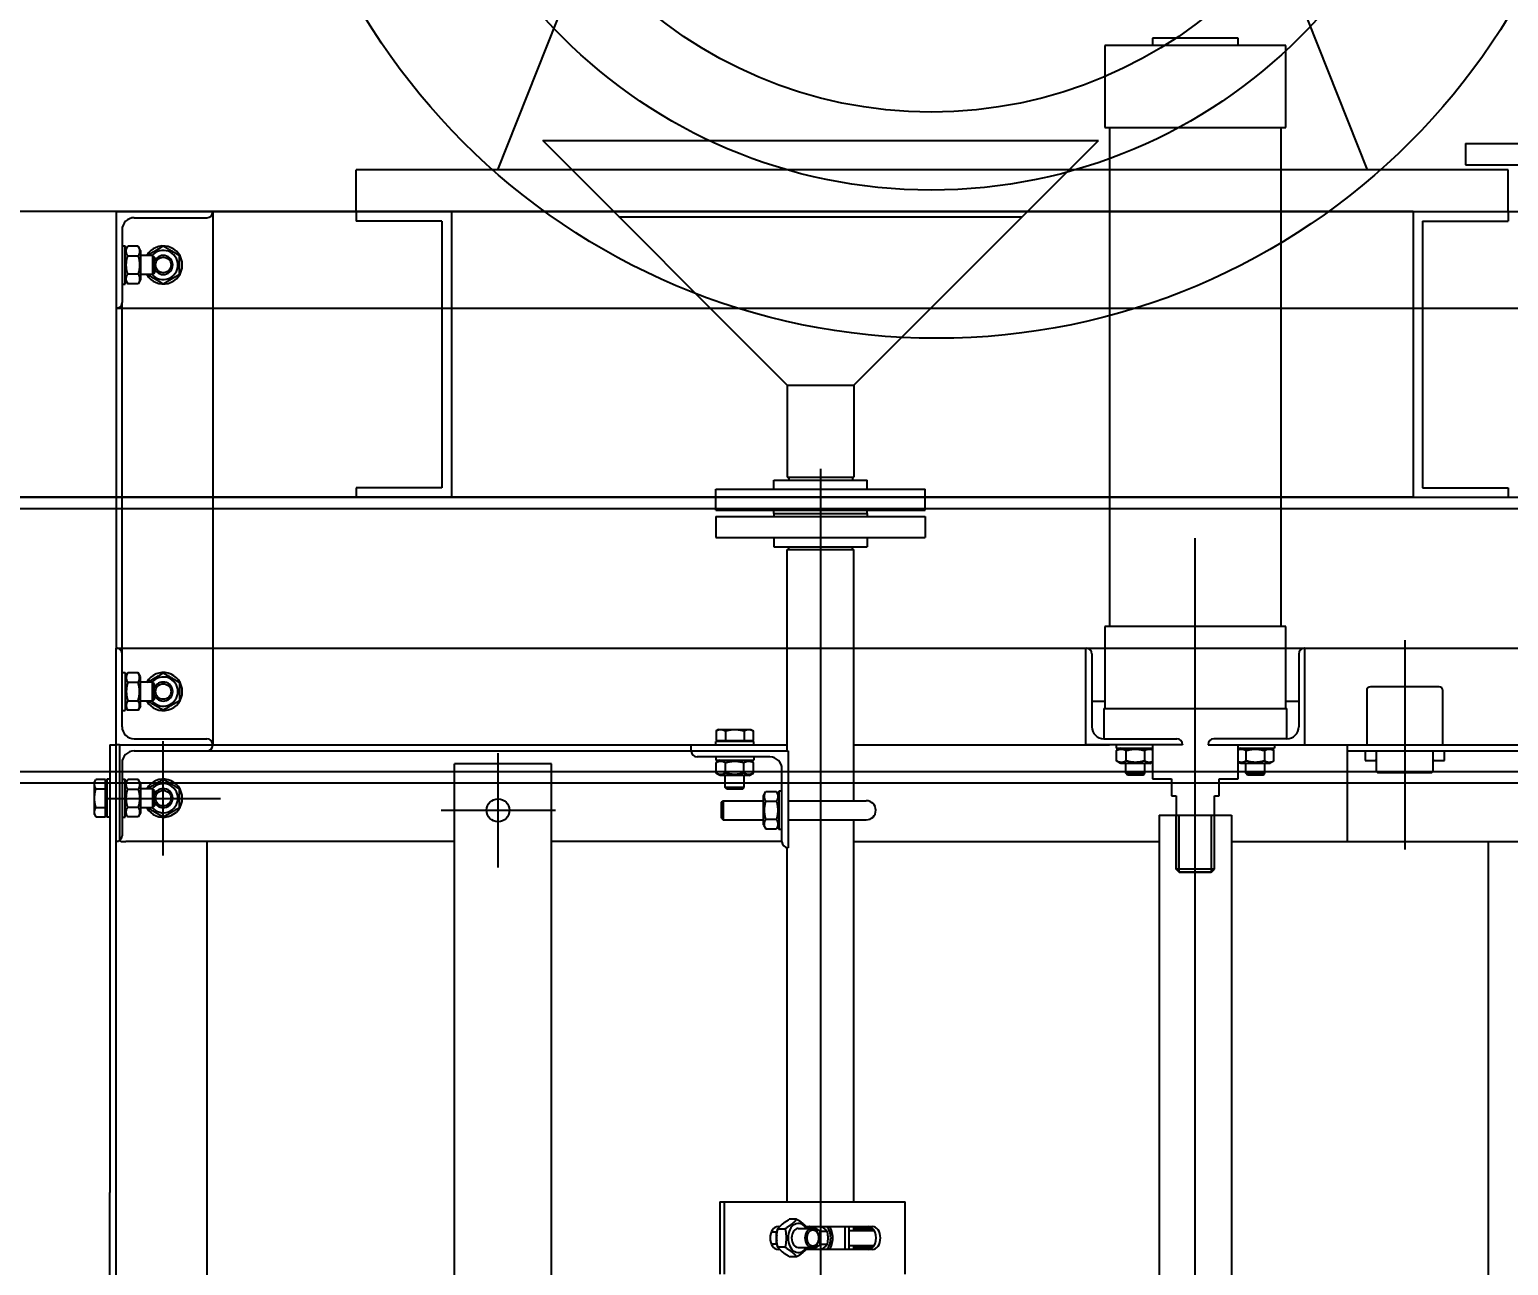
# Model space of a CAD drawing. Extents: x 0 to 21025, y 0 to 14850.
# Drawn here: x 3811 to 4588, y 11294 to 11943 of the extents above; entities that cross this region are included whole.
import ezdxf

# ---------------------------------------------------------------- set-up
doc = ezdxf.new("R2010")
doc.units = 0
doc.header["$LTSCALE"] = 200
doc.header["$MEASUREMENT"] = 0
doc.header["$PDMODE"] = 35
doc.header["$PDSIZE"] = 5
doc.linetypes.add('CENTER', pattern=[2, 1.25, -0.25, 0.25, -0.25])
doc.linetypes.add('DASHED2', pattern=[0.375, 0.25, -0.125])
for name, color, linetype in [('DIM', 1, 'Continuous'), ('M2', 2, 'Continuous'), ('M3', 3, 'Continuous'), ('M4', 4, 'Continuous'), ('MC1', 8, 'CENTER'), ('MT2', 1, 'DASHED2')]:
    doc.layers.add(name, color=color, linetype=linetype)
doc.styles.add('ROMANS', font='romans.shx')
doc.dimstyles.new('CEMI-1. 25', dxfattribs={"dimscale": 25, "dimtxt": 2.5, "dimasz": 2.5, "dimexe": 1, "dimexo": 1, "dimtad": 1, "dimdec": 0, "dimtxsty": 'ROMANS', "dimcen": 0, "dimclrd": 1, "dimclre": 1, "dimclrt": 3, "dimadec": 0, "dimazin": 2, "dimtfac": 1, "dimtdec": 0, "dimtmove": 0, "dimatfit": 3, "dimfxl": 1.25, "dimlwd": -1, "dimlwe": -1, "dimarcsym": 1})

# ---------------------------------------------------------------- blocks, each defined once
blk = doc.blocks.new('moinhokjjh')
at = {"layer": 'M3'}
for p, q in [((-6367.74, -18136.96), (-6472.09, -18399.91)), ((-6119.74, -18136.96), (-6015.39, -18399.91)), ((-5941.24, -18399.91), (-6546.24, -18399.91)), ((-6546.24, -18421.96), (-6546.24, -18399.91)), ((-5941.24, -18421.96), (-5941.24, -18399.91)), ((-5991.24, -18421.96), (-6876.24, -18421.96)), ((-6496.24, -18421.96), (-6546.24, -18421.96)), ((-6546.24, -18421.96), (-6546.24, -18426.96)), ((-6496.24, -18421.96), (-6496.24, -18571.96)), ((-5991.24, -18421.96), (-5991.24, -18571.96)), ((-5991.24, -18421.96), (-5941.24, -18421.96)), ((-5941.24, -18421.96), (-5941.24, -18426.96)), ((-6501.24, -18426.96), (-6546.24, -18426.96)), ((-6501.24, -18426.96), (-6501.24, -18566.96)), ((-5986.24, -18426.96), (-5986.24, -18566.96)), ((-5986.24, -18426.96), (-5941.24, -18426.96)), ((-6501.24, -18566.96), (-6546.24, -18566.96)), ((-6546.24, -18566.96), (-6546.24, -18571.96)), ((-5986.24, -18566.96), (-5941.24, -18566.96)), ((-5941.24, -18566.96), (-5941.24, -18571.96)), ((-5991.24, -18571.96), (-6876.24, -18571.96)), ((-6496.24, -18571.96), (-6546.24, -18571.96)), ((-5991.24, -18571.96), (-5941.24, -18571.96))]:
    blk.add_line(p, q, dxfattribs=at)
for centre, radius in [((-6241.45, -18136.96), 351.5), ((-6244.31, -18136.96), 273.67), ((-6244.31, -18136.96), 232.67)]:
    blk.add_circle(centre, radius, dxfattribs=at)
blk = doc.blocks.new('ghhfhf')
at = {"layer": 'DIM'}
for p, q in [((-11758.6, -18532.73), (-11887.01, -18404.33)), ((-11887.01, -18404.33), (-11595.2, -18404.33)), ((-11723.6, -18532.73), (-11595.2, -18404.33)), ((-11847.01, -18444.33), (-11635.2, -18444.33)), ((-11758.6, -18532.73), (-11723.6, -18532.73)), ((-11741.1, -18576.66), (-11741.1, -19068.42))]:
    blk.add_line(p, q, dxfattribs=at)
at = {"layer": 'M2'}
for p, q in [((-11443.31, -18736.2), (-11443.31, -18735.95)), ((-11390.42, -19048.05), (-11390.42, -18772.5))]:
    blk.add_line(p, q, dxfattribs=at)
at = {"layer": 'M3'}
for p, q in [((-11521.81, -18350.53), (-11566.81, -18350.53)), ((-11566.81, -18350.53), (-11566.81, -18354.53)), ((-11521.81, -18354.53), (-11521.81, -18350.53)), ((-11591.81, -18354.53), (-11591.81, -18397.53)), ((-11496.81, -18354.53), (-11591.81, -18354.53)), ((-11496.81, -18397.53), (-11496.81, -18354.53)), ((-11591.81, -18397.53), (-11496.81, -18397.53)), ((-11589.31, -18397.53), (-11589.31, -18659.53)), ((-11499.31, -18659.53), (-11499.31, -18397.53)), ((-11402.41, -18405.93), (-11292.41, -18405.93)), ((-11402.41, -18405.93), (-11402.41, -18417.03)), ((-11402.41, -18417.03), (-11292.41, -18417.03)), ((-12111.14, -18441.7), (-10977.49, -18441.7)), ((-12111.14, -18441.7), (-12111.14, -18492.5)), ((-12101.61, -18444.88), (-12063.38, -18444.88)), ((-12060.34, -18441.7), (-12060.34, -18441.58)), ((-12060.34, -18441.7), (-12060.34, -18441.83)), ((-12060.34, -18441.7), (-12060.34, -18721.7)), ((-12107.96, -18451.23), (-12107.96, -18489.45)), ((-12107.96, -18459.7), (-12106.26, -18459.7)), ((-12106.26, -18479.7), (-12106.26, -18459.7)), ((-12106.26, -18462.05), (-12105.01, -18459.89)), ((-12099.51, -18459.89), (-12105.01, -18459.89)), ((-12098.26, -18462.05), (-12099.51, -18459.89)), ((-12105.01, -18464.88), (-12099.51, -18464.88)), ((-12098.26, -18462.05), (-12098.26, -18477.35)), ((-12091.93, -18464.7), (-12098.26, -18464.7)), ((-12091.93, -18464.7), (-12091.93, -18474.7)), ((-12091.01, -18465.62), (-12091.93, -18464.7)), ((-12091.01, -18465.62), (-12091.01, -18473.78)), ((-12099.51, -18474.53), (-12105.01, -18474.53)), ((-12091.93, -18474.7), (-12098.26, -18474.7)), ((-12091.01, -18473.78), (-12091.93, -18474.7)), ((-12107.96, -18479.7), (-12106.26, -18479.7)), ((-12106.26, -18477.35), (-12105.01, -18479.52)), ((-12099.51, -18479.52), (-12105.01, -18479.52)), ((-12098.26, -18477.35), (-12099.51, -18479.52)), ((-12107.96, -18673.95), (-12107.96, -18489.45)), ((-12111.14, -18492.5), (-12111.01, -18492.5)), ((-12111.14, -18492.5), (-12111.14, -18670.9)), ((-10977.49, -18492.5), (-12111.07, -18492.5)), ((-11758.6, -18532.73), (-11758.6, -18581.12)), ((-11723.6, -18532.73), (-11723.6, -18581.12)), ((-11765.6, -18582.62), (-11716.6, -18582.62)), ((-11765.6, -18587.42), (-11765.6, -18582.62)), ((-11758.6, -18581.12), (-11723.6, -18581.12)), ((-11757.8, -18581.12), (-11757.8, -18582.62)), ((-11724.4, -18581.12), (-11724.4, -18582.62)), ((-11716.6, -18587.42), (-11716.6, -18582.62)), ((-11796.1, -18587.42), (-11686.1, -18587.42)), ((-11796.1, -18598.52), (-11796.1, -18587.42)), ((-11686.1, -18598.52), (-11686.1, -18587.42)), ((-11796.1, -18598.52), (-11686.1, -18598.52)), ((-11765.6, -18600.12), (-11765.6, -18598.52)), ((-11765.6, -18600.12), (-11716.6, -18600.12)), ((-11765.6, -18600.12), (-11765.6, -18601.72)), ((-11765.6, -18600.12), (-11716.6, -18600.12)), ((-11716.6, -18600.12), (-11716.6, -18598.52)), ((-11716.6, -18600.12), (-11716.6, -18601.72)), ((-11796.1, -18601.72), (-11686.1, -18601.72)), ((-11796.1, -18601.72), (-11796.1, -18612.82)), ((-11686.1, -18601.72), (-11686.1, -18612.82)), ((-11796.1, -18612.82), (-11686.1, -18612.82)), ((-11765.6, -18612.82), (-11765.6, -18617.62)), ((-11716.6, -18612.82), (-11716.6, -18617.62)), ((-11765.6, -18617.62), (-11716.6, -18617.62)), ((-11758.6, -18619.12), (-11723.6, -18619.12)), ((-11758.6, -18724.88), (-11758.6, -18619.12)), ((-11757.8, -18619.12), (-11757.8, -18617.62)), ((-11724.4, -18619.12), (-11724.4, -18617.62)), ((-11723.6, -18751.05), (-11723.6, -18619.12)), ((-11591.81, -18659.53), (-11591.81, -18702.53)), ((-11496.81, -18659.53), (-11591.81, -18659.53)), ((-11496.81, -18702.53), (-11496.81, -18659.53)), ((-12111.14, -18721.7), (-12111.14, -18670.9)), ((-12111.14, -18670.9), (-12111.01, -18670.9)), ((-12111.14, -18670.9), (-10977.49, -18670.9)), ((-11601.81, -18721.7), (-11601.81, -18670.9)), ((-11601.81, -18670.9), (-11601.68, -18670.9)), ((-11486.81, -18670.9), (-11486.94, -18670.9)), ((-11486.81, -18721.7), (-11486.81, -18670.9)), ((-12107.96, -18712.18), (-12107.96, -18673.95)), ((-11598.64, -18673.95), (-11598.64, -18712.18)), ((-11489.99, -18673.95), (-11489.99, -18712.18)), ((-12107.96, -18683.7), (-12106.26, -18683.7)), ((-12106.26, -18683.7), (-12106.26, -18703.7)), ((-12106.26, -18686.05), (-12105.01, -18683.89)), ((-12099.51, -18683.89), (-12105.01, -18683.89)), ((-12098.26, -18686.05), (-12099.51, -18683.89)), ((-12098.26, -18701.35), (-12098.26, -18686.05)), ((-12099.51, -18688.88), (-12105.01, -18688.88)), ((-12091.93, -18688.7), (-12098.26, -18688.7)), ((-12091.93, -18698.7), (-12091.93, -18688.7)), ((-12091.01, -18689.62), (-12091.93, -18688.7)), ((-12091.01, -18697.78), (-12091.01, -18689.62)), ((-12106.26, -18701.35), (-12105.01, -18703.52)), ((-12105.01, -18698.53), (-12099.51, -18698.53)), ((-12098.26, -18701.35), (-12099.51, -18703.52)), ((-12091.93, -18698.7), (-12098.26, -18698.7)), ((-12091.01, -18697.78), (-12091.93, -18698.7)), ((-11591.81, -18698.85), (-11598.64, -18698.85)), ((-11489.99, -18698.85), (-11496.81, -18698.85)), ((-12107.96, -18703.7), (-12106.26, -18703.7)), ((-12099.51, -18703.52), (-12105.01, -18703.52)), ((-11592.31, -18702.53), (-11496.31, -18702.53)), ((-11592.31, -18702.53), (-11592.31, -18718.53)), ((-11496.31, -18718.53), (-11496.31, -18702.53)), ((-11794.71, -18713.6), (-11796.02, -18714.36)), ((-11796.02, -18714.36), (-11796.02, -18719.4)), ((-11794.71, -18713.6), (-11777.71, -18713.6)), ((-11791.11, -18714.36), (-11791.11, -18719.4)), ((-11781.3, -18714.36), (-11781.3, -18719.4)), ((-11777.71, -18713.6), (-11776.39, -18714.36)), ((-11776.39, -18719.4), (-11776.39, -18714.36)), ((-12114.31, -18721.7), (-12114.31, -18956.7)), ((-12114.31, -18721.7), (-12111.14, -18721.7)), ((-12111.14, -18956.7), (-12111.14, -18721.7)), ((-12109.28, -18721.7), (-12111.14, -18721.7)), ((-12109.28, -18721.7), (-12111.14, -18721.7)), ((-12109.28, -18721.7), (-12109.28, -18771.96)), ((-12109.28, -18721.7), (-12060.34, -18721.7)), ((-12109.28, -18721.7), (-12060.34, -18721.7)), ((-12101.61, -18718.53), (-12063.38, -18718.53)), ((-12101.61, -18724.88), (-11758.21, -18724.88)), ((-12060.34, -18721.7), (-12060.34, -18721.58)), ((-12060.34, -18721.7), (-12060.34, -18721.83)), ((-12060.34, -18721.7), (-11758.6, -18721.7)), ((-11809.01, -18725), (-11809.01, -18721.7)), ((-11776.21, -18720), (-11796.21, -18720)), ((-11796.21, -18721.7), (-11796.21, -18720)), ((-11796.02, -18719.4), (-11776.39, -18719.4)), ((-11793.91, -18720), (-11793.91, -18719.4)), ((-11778.51, -18720), (-11778.51, -18719.4)), ((-11776.21, -18721.7), (-11776.21, -18720)), ((-11758.21, -18724.88), (-11758.21, -18775.68)), ((-11723.6, -18721.7), (-11589.31, -18721.7)), ((-11551.01, -18721.7), (-11601.81, -18721.7)), ((-11592.29, -18718.53), (-11554.06, -18718.53)), ((-11585.81, -18721.7), (-11585.81, -18723.4)), ((-11585.81, -18723.4), (-11566.81, -18723.4)), ((-11583.46, -18723.4), (-11585.63, -18724.65)), ((-11585.63, -18730.15), (-11585.63, -18724.65)), ((-11580.63, -18730.15), (-11580.63, -18724.65)), ((-11570.99, -18724.65), (-11570.99, -18730.15)), ((-11568.16, -18723.4), (-11566.81, -18724.18)), ((-11566.81, -18721.7), (-11566.81, -18739.53)), ((-11551.01, -18721.58), (-11551.01, -18721.7)), ((-11537.61, -18721.58), (-11537.61, -18721.7)), ((-11537.61, -18721.7), (-11486.81, -18721.7)), ((-11496.34, -18718.53), (-11534.56, -18718.53)), ((-11521.81, -18739.53), (-11521.81, -18721.7)), ((-11521.81, -18723.4), (-11502.81, -18723.4)), ((-11520.46, -18723.4), (-11521.81, -18724.18)), ((-11517.63, -18730.15), (-11517.63, -18724.65)), ((-11507.99, -18724.65), (-11507.99, -18730.15)), ((-11505.16, -18723.4), (-11503, -18724.65)), ((-11503, -18730.15), (-11503, -18724.65)), ((-11502.81, -18721.7), (-11502.81, -18723.4)), ((-11499.31, -18721.7), (-11028.29, -18721.7)), ((-11464.31, -18772.5), (-11464.31, -18721.7)), ((-11464.31, -18724.88), (-10987.01, -18724.88)), ((-11413.43, -18729.88), (-11413.43, -18724.88)), ((-12107.96, -18731.23), (-12107.96, -18769.45)), ((-11882.49, -18731.7), (-11933.29, -18731.7)), ((-11933.29, -19101.7), (-11933.29, -18731.7)), ((-11882.49, -19597.79), (-11882.49, -18731.7)), ((-11767.73, -18728.05), (-11805.96, -18728.05)), ((-11796.21, -18728.05), (-11796.21, -18729.75)), ((-11796.21, -18729.75), (-11776.21, -18729.75)), ((-11793.86, -18729.75), (-11796.02, -18731)), ((-11796.02, -18736.5), (-11796.02, -18731)), ((-11791.03, -18736.5), (-11791.03, -18731)), ((-11781.38, -18736.5), (-11781.38, -18731)), ((-11778.56, -18729.75), (-11776.39, -18731)), ((-11776.39, -18736.5), (-11776.39, -18731)), ((-11776.21, -18728.05), (-11776.21, -18729.75)), ((-11583.46, -18731.4), (-11585.63, -18730.15)), ((-11568.16, -18731.4), (-11583.46, -18731.4)), ((-11580.81, -18736.61), (-11580.81, -18731.4)), ((-11570.81, -18736.61), (-11570.81, -18731.4)), ((-11568.16, -18731.4), (-11566.81, -18730.62)), ((-11520.46, -18731.4), (-11521.81, -18730.62)), ((-11505.16, -18731.4), (-11520.46, -18731.4)), ((-11517.81, -18736.61), (-11517.81, -18731.4)), ((-11507.81, -18736.61), (-11507.81, -18731.4)), ((-11505.16, -18731.4), (-11503, -18730.15)), ((-12122.41, -18741.2), (-12121.65, -18739.89)), ((-12116.61, -18739.89), (-12121.65, -18739.89)), ((-12116.61, -18759.52), (-12116.61, -18739.89)), ((-12116.01, -18739.7), (-12116.01, -18759.7)), ((-12114.31, -18739.7), (-12116.01, -18739.7)), ((-12107.96, -18739.7), (-12106.26, -18739.7)), ((-12106.26, -18759.7), (-12106.26, -18739.7)), ((-12106.26, -18742.05), (-12105.01, -18739.89)), ((-12099.51, -18739.89), (-12105.01, -18739.89)), ((-12098.26, -18742.05), (-12099.51, -18739.89)), ((-11793.86, -18737.75), (-11796.02, -18736.5)), ((-11778.56, -18737.75), (-11793.86, -18737.75)), ((-11791.21, -18744.08), (-11791.21, -18737.75)), ((-11781.21, -18744.08), (-11781.21, -18737.75)), ((-11778.56, -18737.75), (-11776.39, -18736.5)), ((-11761.38, -18772.63), (-11761.38, -18734.4)), ((-11570.81, -18736.61), (-11580.81, -18736.61)), ((-11579.89, -18737.53), (-11580.81, -18736.61)), ((-11571.73, -18737.53), (-11579.89, -18737.53)), ((-11571.73, -18737.53), (-11570.81, -18736.61)), ((-11566.81, -18739.53), (-11556.81, -18739.53)), ((-11556.81, -18739.53), (-11556.81, -18748.53)), ((-11531.81, -18748.53), (-11531.81, -18739.53)), ((-11531.81, -18739.53), (-11521.81, -18739.53)), ((-11507.81, -18736.61), (-11517.81, -18736.61)), ((-11516.89, -18737.53), (-11517.81, -18736.61)), ((-11508.73, -18737.53), (-11516.89, -18737.53)), ((-11508.73, -18737.53), (-11507.81, -18736.61)), ((-11443.31, -18736.2), (-11443.31, -18735.95)), ((-12122.41, -18758.2), (-12122.41, -18741.2)), ((-12121.65, -18744.8), (-12116.61, -18744.8)), ((-12116.01, -18742), (-12116.61, -18742)), ((-12105.01, -18744.88), (-12099.51, -18744.88)), ((-12098.26, -18742.05), (-12098.26, -18757.35)), ((-12091.93, -18744.7), (-12098.26, -18744.7)), ((-12091.93, -18744.7), (-12091.93, -18754.7)), ((-12091.01, -18745.62), (-12091.93, -18744.7)), ((-12091.01, -18745.62), (-12091.01, -18753.78)), ((-11781.21, -18744.08), (-11791.21, -18744.08)), ((-11790.29, -18745), (-11791.21, -18744.08)), ((-11782.13, -18745), (-11790.29, -18745)), ((-11782.13, -18745), (-11781.21, -18744.08)), ((-11771.08, -18748.4), (-11769.83, -18746.24)), ((-11771.08, -18763.7), (-11771.08, -18748.4)), ((-11769.83, -18746.24), (-11764.33, -18746.24)), ((-11763.08, -18748.4), (-11764.33, -18746.24)), ((-11763.08, -18746.05), (-11763.08, -18766.05)), ((-11761.38, -18746.05), (-11763.08, -18746.05)), ((-11556.81, -18748.53), (-11554.31, -18748.53)), ((-11554.31, -18748.53), (-11554.31, -18786.93)), ((-11534.31, -18786.93), (-11534.31, -18748.53)), ((-11534.31, -18748.53), (-11531.81, -18748.53)), ((-12121.65, -18754.61), (-12116.61, -18754.61)), ((-12099.51, -18754.53), (-12105.01, -18754.53)), ((-12091.93, -18754.7), (-12098.26, -18754.7)), ((-12091.01, -18753.78), (-12091.93, -18754.7)), ((-11793.1, -18751.85), (-11792.3, -18751.05)), ((-11793.1, -18760.25), (-11793.1, -18751.85)), ((-11792.3, -18751.05), (-11792.3, -18761.05)), ((-11792.3, -18751.05), (-11771.08, -18751.05)), ((-11769.83, -18751.23), (-11764.33, -18751.23)), ((-11758.21, -18751.05), (-11717.1, -18751.05)), ((-12122.41, -18758.2), (-12121.65, -18759.52)), ((-12121.65, -18759.52), (-12116.61, -18759.52)), ((-12116.01, -18757.4), (-12116.61, -18757.4)), ((-12114.31, -18759.7), (-12116.01, -18759.7)), ((-12107.96, -18759.7), (-12106.26, -18759.7)), ((-12106.26, -18757.35), (-12105.01, -18759.52)), ((-12099.51, -18759.52), (-12105.01, -18759.52)), ((-12098.26, -18757.35), (-12099.51, -18759.52)), ((-11793.1, -18760.25), (-11792.3, -18761.05)), ((-11792.3, -18761.05), (-11771.08, -18761.05)), ((-11771.08, -18763.7), (-11769.83, -18765.87)), ((-11764.33, -18760.88), (-11769.83, -18760.88)), ((-11763.08, -18763.7), (-11764.33, -18765.87)), ((-11758.21, -18761.05), (-11717.1, -18761.05)), ((-11723.6, -18961.64), (-11723.6, -18761.05)), ((-11769.83, -18765.87), (-11764.33, -18765.87)), ((-11761.38, -18766.05), (-11763.08, -18766.05)), ((-12111.14, -18772.5), (-12111.01, -18772.5)), ((-11933.29, -18772.5), (-12106.05, -18772.5)), ((-12063.51, -18772.5), (-12063.51, -18956.7)), ((-11761.38, -18772.5), (-11882.49, -18772.5)), ((-11758.6, -18961.64), (-11758.6, -18775.67)), ((-11758.21, -18775.68), (-11758.33, -18775.68)), ((-11723.6, -18772.5), (-11563.31, -18772.5)), ((-11525.31, -18772.5), (-11340.42, -18772.5)), ((-11554.31, -18786.93), (-11552.71, -18788.53)), ((-11535.91, -18788.53), (-11534.31, -18786.93)), ((-11552.71, -18788.53), (-11535.91, -18788.53)), ((-12114.31, -20157.18), (-12114.31, -18956.7)), ((-12111.14, -20153.53), (-12111.14, -18956.7)), ((-12063.51, -18956.7), (-12063.51, -19511.65)), ((-11793.94, -18961.64), (-11696.74, -18961.64)), ((-11793.94, -18961.64), (-11793.94, -18999.64)), ((-11791.69, -18961.64), (-11791.69, -18999.64)), ((-11696.74, -18999.64), (-11696.74, -18961.64)), ((-11753.68, -18970.82), (-11757.57, -18970.82)), ((-11766.94, -18977.32), (-11764.24, -18977.32)), ((-11764.24, -18983.96), (-11764.24, -18977.32)), ((-11763.62, -18975.82), (-11759.73, -18975.82)), ((-11763.41, -18974.64), (-11762.58, -18974.64)), ((-11752.8, -18975.64), (-11745.64, -18975.64)), ((-11748.68, -18974.64), (-11713.91, -18974.64)), ((-11737.73, -18977.16), (-11741.26, -18977.16)), ((-11728.3, -18974.64), (-11728.3, -18986.64)), ((-11726.05, -18986.64), (-11726.05, -18974.64)), ((-11726.05, -18976.64), (-11712.99, -18976.64)), ((-11723.6, -18976.64), (-11723.6, -18974.64)), ((-11723.6, -18975.64), (-11713.81, -18975.64)), ((-11713.12, -18976.45), (-11713.2, -18976.64)), ((-11764.24, -18983.96), (-11766.94, -18983.96)), ((-11759.73, -18985.46), (-11763.62, -18985.46)), ((-11762.58, -18986.64), (-11763.41, -18986.64)), ((-11752.8, -18985.64), (-11745.64, -18985.64)), ((-11713.91, -18986.64), (-11748.68, -18986.64)), ((-11737.73, -18984.12), (-11741.26, -18984.12)), ((-11726.05, -18984.64), (-11712.99, -18984.64)), ((-11723.6, -18986.64), (-11723.6, -18984.64)), ((-11713.81, -18985.64), (-11723.6, -18985.64)), ((-11713.2, -18984.64), (-11713.12, -18984.83)), ((-11753.68, -18990.45), (-11757.57, -18990.45))]:
    blk.add_line(p, q, dxfattribs=at)
for centre, radius in [((-12086.31, -18469.7), 4.08), ((-12086.31, -18693.7), 4.08), ((-12086.31, -18749.7), 4.08), ((-11910.49, -18756.05), 6)]:
    blk.add_circle(centre, radius, dxfattribs=at)
for centre, radius, start, end in [((-12101.61, -18451.23), 6.35, 90, 180), ((-12063.38, -18441.83), 3.05, 270, 0), ((-12086.31, -18469.7), 10, 210, 150), ((-12086.31, -18469.7), 7.65, 220.81318, 139.18682), ((-12086.31, -18469.7), 5, 199.94844, 160.05156), ((-12111.01, -18489.45), 3.05, 304.64761, 0), ((-11601.68, -18673.95), 3.05, 0, 90), ((-11486.94, -18673.95), 3.05, 90, 180), ((-12111.01, -18673.95), 3.05, 0, 55.35239), ((-12086.31, -18693.7), 10, 210, 150), ((-12086.31, -18693.7), 7.65, 220.81318, 139.18682), ((-12086.31, -18693.7), 5, 199.94844, 160.05156), ((-12101.61, -18712.18), 6.35, 180, 270), ((-11592.29, -18712.18), 6.35, 180, 270), ((-11496.34, -18712.18), 6.35, 270, 0), ((-12101.61, -18731.23), 6.35, 90, 180), ((-12063.38, -18721.58), 3.05, 0, 90), ((-12063.38, -18721.83), 3.05, 270, 0), ((-11805.96, -18725), 3.05, 180, 270), ((-11554.06, -18721.58), 3.05, 0, 90), ((-11534.56, -18721.58), 3.05, 90, 180), ((-11767.73, -18734.4), 6.35, 0, 90), ((-12086.31, -18749.7), 10, 210, 150), ((-12086.31, -18749.7), 7.65, 220.81318, 139.18682), ((-12086.31, -18749.7), 5, 199.94844, 160.05156), ((-11717.1, -18756.05), 5, 270, 90), ((-12111.01, -18769.45), 3.05, 304.64761, 0), ((-11758.33, -18772.63), 3.05, 180, 270)]:
    blk.add_arc(centre, radius, start, end, dxfattribs=at)
for centre, major_axis, start_param, end_param in [((-11752.8, -18980.64), (0, -7.65), 2.283121, 7.141657), ((-11763.41, -18980.64), (0, -6), 3.141593, 6.283185), ((-11760.7, -18980.64), (0, 6), 0.797457, 0.985111), ((-11760.7, -18980.64), (0, 5), 1.275694, 1.570796), ((-11760.7, -18980.64), (0, 5), 1.570796, 1.865898), ((-11752.8, -18980.64), (0, -5), 3.141593, 6.283185), ((-11746.05, -18980.64), (0, -5.65), 5.820584, 9.88738), ((-11741.45, -18980.64), (0, -8), 0.722734, 2.418858), ((-11740.32, -18980.64), (0, -8), 0.722734, 2.418858), ((-11716.15, -18980.64), (0, -6), 0, 3.141593), ((-11713.91, -18980.64), (0, 6), 3.141593, 6.283185), ((-11760.7, -18980.64), (0, 6), 2.156482, 2.344135)]:
    blk.add_ellipse(centre, major_axis=major_axis, ratio=0.707107, start_param=start_param, end_param=end_param, dxfattribs=at)
for centre, major_axis in [((-11745.64, -18980.64), (0, 5)), ((-11745.15, -18980.64), (0, 4.3))]:
    blk.add_ellipse(centre, major_axis=major_axis, ratio=0.707107, dxfattribs=at)
for points, weights in [([(-12105.01, -18464.88), (-12106.45, -18462.38), (-12105.01, -18459.89)], [1, 1.15804961504, 1]), ([(-12099.51, -18459.89), (-12098.07, -18462.38), (-12099.51, -18464.88)], [1, 1.15804961504, 1]), ([(-12086.31, -18459.89), (-12090.47, -18462.32), (-12094.56, -18464.7)], [1, 1.15312866425, 1.00953546924]), ([(-12077.76, -18464.88), (-12082.04, -18462.38), (-12086.31, -18459.89)], [1, 1.15804961504, 1]), ([(-12105.01, -18474.53), (-12106.38, -18469.7), (-12105.01, -18464.88)], [1, 1.1481454356, 1]), ([(-12099.51, -18464.88), (-12098.14, -18469.7), (-12099.51, -18474.53)], [1, 1.1481454356, 1]), ([(-12077.76, -18474.53), (-12077.76, -18469.7), (-12077.76, -18464.88)], [1, 1.1481454356, 1]), ([(-12105.01, -18479.52), (-12106.45, -18477.02), (-12105.01, -18474.53)], [1, 1.15804961504, 1]), ([(-12099.51, -18474.53), (-12098.07, -18477.02), (-12099.51, -18479.52)], [1, 1.15804961504, 1]), ([(-12094.56, -18474.7), (-12090.47, -18477.09), (-12086.31, -18479.52)], [1.00953546924, 1.15312866425, 1]), ([(-12086.31, -18479.52), (-12082.04, -18477.02), (-12077.76, -18474.53)], [1, 1.15804961504, 1]), ([(-12105.01, -18683.89), (-12106.45, -18686.38), (-12105.01, -18688.88)], [1, 1.15804961504, 1]), ([(-12099.51, -18688.88), (-12098.07, -18686.38), (-12099.51, -18683.89)], [1, 1.15804961504, 1]), ([(-12094.56, -18688.7), (-12090.47, -18686.32), (-12086.31, -18683.89)], [1.00953546924, 1.15312866425, 1]), ([(-12086.31, -18683.89), (-12082.04, -18686.38), (-12077.76, -18688.88)], [1, 1.15804961504, 1]), ([(-12105.01, -18688.88), (-12106.38, -18693.7), (-12105.01, -18698.53)], [1, 1.1481454356, 1]), ([(-12099.51, -18698.53), (-12098.14, -18693.7), (-12099.51, -18688.88)], [1, 1.1481454356, 1]), ([(-12077.76, -18688.88), (-12077.76, -18693.7), (-12077.76, -18698.53)], [1, 1.1481454356, 1]), ([(-12105.01, -18698.53), (-12106.45, -18701.02), (-12105.01, -18703.52)], [1, 1.15804961504, 1]), ([(-12099.51, -18703.52), (-12098.07, -18701.02), (-12099.51, -18698.53)], [1, 1.15804961504, 1]), ([(-12086.31, -18703.52), (-12090.47, -18701.09), (-12094.56, -18698.7)], [1, 1.15312866425, 1.00953546924]), ([(-12077.76, -18698.53), (-12082.04, -18701.02), (-12086.31, -18703.52)], [1, 1.15804961504, 1]), ([(-11796.02, -18714.36), (-11794.71, -18713.6), (-11793.57, -18713.6)], [1, 1.0379548493, 1]), ([(-11793.57, -18713.6), (-11792.43, -18713.6), (-11791.11, -18714.36)], [1, 1.0379548493, 1]), ([(-11791.11, -18714.36), (-11788.48, -18713.6), (-11786.21, -18713.6)], [1, 1.0379548493, 1]), ([(-11786.21, -18713.6), (-11783.93, -18713.6), (-11781.3, -18714.36)], [1, 1.0379548493, 1]), ([(-11781.3, -18714.36), (-11779.98, -18713.6), (-11778.84, -18713.6)], [1, 1.0379548493, 1]), ([(-11778.84, -18713.6), (-11777.71, -18713.6), (-11776.39, -18714.36)], [1, 1.0379548493, 1]), ([(-11585.63, -18724.65), (-11583.13, -18723.21), (-11580.63, -18724.65)], [1, 1.15804961504, 1]), ([(-11580.63, -18724.65), (-11575.81, -18723.28), (-11570.99, -18724.65)], [1, 1.1481454356, 1]), ([(-11570.99, -18724.65), (-11568.82, -18723.4), (-11566.81, -18724.24)], [1, 1.13439174267, 1.0402332229]), ([(-11521.81, -18724.24), (-11519.8, -18723.4), (-11517.63, -18724.65)], [1.0402332229, 1.13439174267, 1]), ([(-11517.63, -18724.65), (-11512.81, -18723.28), (-11507.99, -18724.65)], [1, 1.1481454356, 1]), ([(-11507.99, -18724.65), (-11505.49, -18723.21), (-11503, -18724.65)], [1, 1.15804961504, 1]), ([(-11796.02, -18731), (-11793.52, -18729.56), (-11791.03, -18731)], [1, 1.15804961504, 1]), ([(-11791.03, -18731), (-11786.21, -18729.63), (-11781.38, -18731)], [1, 1.1481454356, 1]), ([(-11781.38, -18731), (-11778.89, -18729.56), (-11776.39, -18731)], [1, 1.15804961504, 1]), ([(-11580.63, -18730.15), (-11583.13, -18731.59), (-11585.63, -18730.15)], [1, 1.15804961504, 1]), ([(-11570.99, -18730.15), (-11575.81, -18731.52), (-11580.63, -18730.15)], [1, 1.1481454356, 1]), ([(-11566.81, -18730.56), (-11568.82, -18731.4), (-11570.99, -18730.15)], [1.0402332229, 1.13439174267, 1]), ([(-11517.63, -18730.15), (-11519.8, -18731.4), (-11521.81, -18730.56)], [1, 1.13439174267, 1.0402332229]), ([(-11507.99, -18730.15), (-11512.81, -18731.52), (-11517.63, -18730.15)], [1, 1.1481454356, 1]), ([(-11503, -18730.15), (-11505.49, -18731.59), (-11507.99, -18730.15)], [1, 1.15804961504, 1]), ([(-12122.41, -18742.34), (-12122.41, -18741.2), (-12121.65, -18739.89)], [1, 1.0379548493, 1]), ([(-12105.01, -18744.88), (-12106.45, -18742.38), (-12105.01, -18739.89)], [1, 1.15804961504, 1]), ([(-12099.51, -18739.89), (-12098.07, -18742.38), (-12099.51, -18744.88)], [1, 1.15804961504, 1]), ([(-12086.31, -18739.89), (-12090.47, -18742.32), (-12094.56, -18744.7)], [1, 1.15312866425, 1.00953546924]), ([(-12077.76, -18744.88), (-12082.04, -18742.38), (-12086.31, -18739.89)], [1, 1.15804961504, 1]), ([(-11791.03, -18736.5), (-11793.52, -18737.94), (-11796.02, -18736.5)], [1, 1.15804961504, 1]), ([(-11781.38, -18736.5), (-11786.21, -18737.87), (-11791.03, -18736.5)], [1, 1.1481454356, 1]), ([(-11776.39, -18736.5), (-11778.89, -18737.94), (-11781.38, -18736.5)], [1, 1.15804961504, 1]), ([(-12121.65, -18744.8), (-12122.41, -18743.48), (-12122.41, -18742.34)], [1, 1.0379548493, 1]), ([(-12122.41, -18749.7), (-12122.41, -18747.42), (-12121.65, -18744.8)], [1, 1.0379548493, 1]), ([(-12105.01, -18754.53), (-12106.38, -18749.7), (-12105.01, -18744.88)], [1, 1.1481454356, 1]), ([(-12099.51, -18744.88), (-12098.14, -18749.7), (-12099.51, -18754.53)], [1, 1.1481454356, 1]), ([(-12077.76, -18754.53), (-12077.76, -18749.7), (-12077.76, -18744.88)], [1, 1.1481454356, 1]), ([(-11769.83, -18751.23), (-11771.27, -18748.73), (-11769.83, -18746.24)], [1, 1.15804961504, 1]), ([(-11764.33, -18746.24), (-11762.89, -18748.73), (-11764.33, -18751.23)], [1, 1.15804961504, 1]), ([(-12121.65, -18754.61), (-12122.41, -18751.98), (-12122.41, -18749.7)], [1, 1.0379548493, 1]), ([(-12122.41, -18757.06), (-12122.41, -18755.92), (-12121.65, -18754.61)], [1, 1.0379548493, 1]), ([(-12105.01, -18759.52), (-12106.45, -18757.02), (-12105.01, -18754.53)], [1, 1.15804961504, 1]), ([(-12099.51, -18754.53), (-12098.07, -18757.02), (-12099.51, -18759.52)], [1, 1.15804961504, 1]), ([(-12094.56, -18754.7), (-12090.47, -18757.09), (-12086.31, -18759.52)], [1.00953546924, 1.15312866425, 1]), ([(-12086.31, -18759.52), (-12082.04, -18757.02), (-12077.76, -18754.53)], [1, 1.15804961504, 1]), ([(-11769.83, -18760.88), (-11771.2, -18756.05), (-11769.83, -18751.23)], [1, 1.1481454356, 1]), ([(-11764.33, -18751.23), (-11762.96, -18756.05), (-11764.33, -18760.88)], [1, 1.1481454356, 1]), ([(-12121.65, -18759.52), (-12122.41, -18758.2), (-12122.41, -18757.06)], [1, 1.0379548493, 1]), ([(-11769.83, -18765.87), (-11771.27, -18763.37), (-11769.83, -18760.88)], [1, 1.15804961504, 1]), ([(-11764.33, -18760.88), (-11762.89, -18763.37), (-11764.33, -18765.87)], [1, 1.15804961504, 1]), ([(-11763.62, -18975.82), (-11761.61, -18973.32), (-11757.57, -18970.82)], [1, 1.15804961504, 1]), ([(-11753.68, -18970.82), (-11755.69, -18973.32), (-11759.73, -18975.82)], [1, 1.15804961504, 1]), ([(-11747.78, -18975.64), (-11749.75, -18973.25), (-11753.68, -18970.82)], [1.00953546924, 1.15312866425, 1]), ([(-11763.62, -18985.46), (-11764.59, -18980.64), (-11763.62, -18975.82)], [1, 1.1481454356, 1]), ([(-11759.73, -18975.82), (-11758.76, -18980.64), (-11759.73, -18985.46)], [1, 1.1481454356, 1]), ([(-11746.98, -18974.64), (-11747.53, -18975.02), (-11747.99, -18975.4)], [1.0596568031, 1.07668880867, 1.07732554085]), ([(-11741.26, -18977.16), (-11743.43, -18975.83), (-11744.65, -18974.64)], [1, 1.11434478723, 1.0596568031]), ([(-11741.26, -18984.12), (-11741.97, -18980.64), (-11741.26, -18977.16)], [1, 1.15470053838, 1]), ([(-11740.52, -18974.64), (-11738.81, -18975.83), (-11737.73, -18977.16)], [1.0596568031, 1.11434478723, 1]), ([(-11737.73, -18977.16), (-11737.02, -18980.64), (-11737.73, -18984.12)], [1, 1.15470053838, 1]), ([(-11757.57, -18990.45), (-11761.61, -18987.96), (-11763.62, -18985.46)], [1, 1.15804961504, 1]), ([(-11759.73, -18985.46), (-11755.69, -18987.96), (-11753.68, -18990.45)], [1, 1.15804961504, 1]), ([(-11753.68, -18990.45), (-11749.75, -18988.03), (-11747.78, -18985.64)], [1, 1.15312866425, 1.00953546924]), ([(-11747.99, -18985.88), (-11747.53, -18986.26), (-11746.98, -18986.64)], [1.07732554085, 1.07668880867, 1.05965680309]), ([(-11744.65, -18986.64), (-11743.43, -18985.45), (-11741.26, -18984.12)], [1.0596568031, 1.11434478723, 1]), ([(-11737.73, -18984.12), (-11738.81, -18985.45), (-11740.52, -18986.64)], [1, 1.11434478723, 1.0596568031])]:
    blk.add_rational_spline(points, weights, degree=2, dxfattribs=at)
for points, knots in [([(-12109.28, -18491.96), (-12109.38, -18492.03), (-12109.49, -18492.1), (-12109.76, -18492.24), (-12109.93, -18492.31), (-12110.39, -18492.46), (-12110.67, -18492.49), (-12110.92, -18492.5), (-12110.97, -18492.5), (-12111.01, -18492.5)], [0.3099686, 0.3099686, 0.3099686, 0.3099686, 0.3564359, 0.3564359, 0.4328747, 0.4328747, 0.6114108, 0.6114108, 0.6677907, 0.6677907, 0.6677907, 0.6677907]), ([(-12109.28, -18671.44), (-12109.38, -18671.37), (-12109.49, -18671.31), (-12109.76, -18671.16), (-12109.93, -18671.1), (-12110.39, -18670.95), (-12110.67, -18670.92), (-12110.92, -18670.9), (-12110.97, -18670.9), (-12111.01, -18670.9)], [0.3099686, 0.3099686, 0.3099686, 0.3099686, 0.3564359, 0.3564359, 0.4328747, 0.4328747, 0.6114108, 0.6114108, 0.6677907, 0.6677907, 0.6677907, 0.6677907]), ([(-12109.28, -18771.96), (-12109.38, -18772.03), (-12109.49, -18772.1), (-12109.76, -18772.24), (-12109.93, -18772.31), (-12110.39, -18772.46), (-12110.67, -18772.49), (-12110.92, -18772.5), (-12110.97, -18772.5), (-12111.01, -18772.5)], [0.3099686, 0.3099686, 0.3099686, 0.3099686, 0.3564359, 0.3564359, 0.4328747, 0.4328747, 0.6114108, 0.6114108, 0.6677907, 0.6677907, 0.6677907, 0.6677907]), ([(-12109.28, -18771.96), (-12109.17, -18772.03), (-12109.06, -18772.1), (-12108.74, -18772.24), (-12108.52, -18772.31), (-12107.83, -18772.46), (-12107.25, -18772.49), (-12106.44, -18772.5), (-12106.25, -18772.5), (-12106.05, -18772.5)], [1.8898622, 1.8898622, 1.8898622, 1.8898622, 1.9363295, 1.9363295, 2.0127683, 2.0127683, 2.1913044, 2.1913044, 2.2476843, 2.2476843, 2.2476843, 2.2476843])]:
    blk.add_open_spline(points, degree=3, knots=knots, dxfattribs=at)
at = {"layer": 'M4'}
for p, q in [((-11454.31, -18693.2), (-11454.31, -18721.7)), ((-11416.31, -18691.2), (-11452.31, -18691.2)), ((-11414.31, -18721.7), (-11414.31, -18693.2)), ((-11455.19, -18724.88), (-11455.19, -18729.88)), ((-11449.31, -18725.38), (-11449.81, -18724.88)), ((-11449.31, -18724.88), (-11449.31, -18735.45)), ((-11419.31, -18735.45), (-11419.31, -18724.88)), ((-11418.81, -18724.88), (-11419.31, -18725.38)), ((-11413.43, -18729.88), (-11413.43, -18724.88)), ((-11455.19, -18729.88), (-11449.31, -18729.88)), ((-11449.81, -18729.88), (-11449.31, -18729.38)), ((-11419.31, -18729.38), (-11418.81, -18729.88)), ((-11419.31, -18729.88), (-11413.43, -18729.88)), ((-11449.31, -18735.45), (-11448.56, -18736.2)), ((-11448.56, -18736.2), (-11420.06, -18736.2)), ((-11443.31, -18735.95), (-11425.31, -18735.95)), ((-11425.31, -18735.95), (-11425.31, -18736.2)), ((-11420.06, -18736.2), (-11419.31, -18735.45)), ((-11563.31, -18758.53), (-11563.31, -19191.04)), ((-11563.31, -18758.53), (-11525.31, -18758.53)), ((-11525.31, -18758.53), (-11525.31, -19191.04))]:
    blk.add_line(p, q, dxfattribs=at)
for centre, start, end in [((-11452.31, -18693.2), 90, 180), ((-11416.31, -18693.2), 0, 90)]:
    blk.add_arc(centre, 2, start, end, dxfattribs=at)
at = {"layer": 'MC1', "ltscale": 10}
blk.add_line((-11544.31, -20285.85), (-11544.31, -18613.19), dxfattribs=at)
blk.add_line((-11544.31, -20285.85), (-11544.31, -18613.19), dxfattribs=at)
at = {"layer": 'MC1', "ltscale": 5}
blk.add_line((-11434.31, -18666.7), (-11434.31, -18776.7), dxfattribs=at)
at = {"layer": 'MC1', "ltscale": 2.5}
for p, q in [((-12086.44, -18779.83), (-12086.44, -18719.83)), ((-11910.49, -18786.05), (-11910.49, -18726.05)), ((-12116.32, -18749.83), (-12056.32, -18749.83)), ((-11940.36, -18756.05), (-11880.36, -18756.05))]:
    blk.add_line(p, q, dxfattribs=at)
at = {"layer": 'MT2', "ltscale": 10}
for p, q in [((-11554.31, -18787.03), (-11554.31, -18758.53)), ((-11552.81, -18788.53), (-11552.81, -18758.53)), ((-11535.81, -18788.53), (-11535.81, -18758.53)), ((-11534.31, -18787.03), (-11534.31, -18758.53)), ((-11534.31, -18787.03), (-11554.31, -18787.03)), ((-11552.81, -18788.53), (-11554.31, -18787.03)), ((-11535.81, -18788.53), (-11534.31, -18787.03)), ((-11535.81, -18788.53), (-11552.81, -18788.53))]:
    blk.add_line(p, q, dxfattribs=at)
blk = doc.blocks.new('*D54')
at = {"layer": 'Defpoints', "color": 0, "transparency": 16777216}
for p in [(4369.82, 12572.12), (4680.5, 11697.12), (6526.1, 11697.12)]:
    blk.add_point(p, dxfattribs=at)
at = {"layer": 'DIM', "color": 1, "transparency": 16777216}
for p, q in [((4394.82, 12572.12), (6551.1, 12572.12)), ((6526.1, 12509.62), (6526.1, 11759.62)), ((4705.5, 11697.12), (6551.1, 11697.12))]:
    blk.add_line(p, q, dxfattribs=at)
for points in [[(6515.69, 12509.62), (6536.52, 12509.62), (6526.1, 12572.12)], [(6515.69, 11759.62), (6536.52, 11759.62), (6526.1, 11697.12)]]:
    blk.add_solid(points, dxfattribs=at)
at = {"layer": 'DIM', "color": 3, "transparency": 16777216, "insert": (6479.23, 12134.62), "char_height": 62.5, "attachment_point": 5, "rotation": 90, "style": 'ROMANS'}
blk.add_mtext('875', dxfattribs=at)

msp = doc.modelspace()

# ---------------------------------------------------------------- linework, layer by layer
at = {"layer": 'M4'}
for p, q in [((3730.23, 11697.12), (5840.23, 11697.12)), ((4840.23, 11691.12), (3730.23, 11691.12)), ((3730.23, 11553.12), (4840.23, 11553.12)), ((3730.23, 11547.12), (4840.23, 11547.12))]:
    msp.add_line(p, q, dxfattribs=at)

# ---------------------------------------------------------------- block references
at = {"layer": 'DIM'}
msp.add_blockref('ghhfhf', (15967.71, 30288.82), dxfattribs=at)
at = {"layer": 'M4'}
msp.add_blockref('moinhokjjh', (10528.97, 30269.08), dxfattribs=at)

# ---------------------------------------------------------------- dimensions: what is measured, and where the dimension line sits
at = {"layer": 'DIM'}
dim = msp.add_linear_dim(base=(6526.1, 11697.12), p1=(4369.82, 12572.12), p2=(4680.5, 11697.12), angle=90, dimstyle='CEMI-1. 25', dxfattribs=at)
dim.commit()
dim.dimension.update_dxf_attribs({"geometry": '*D54', "text_midpoint": (6479.23, 12134.62)})

doc.saveas('drawing.dxf')
